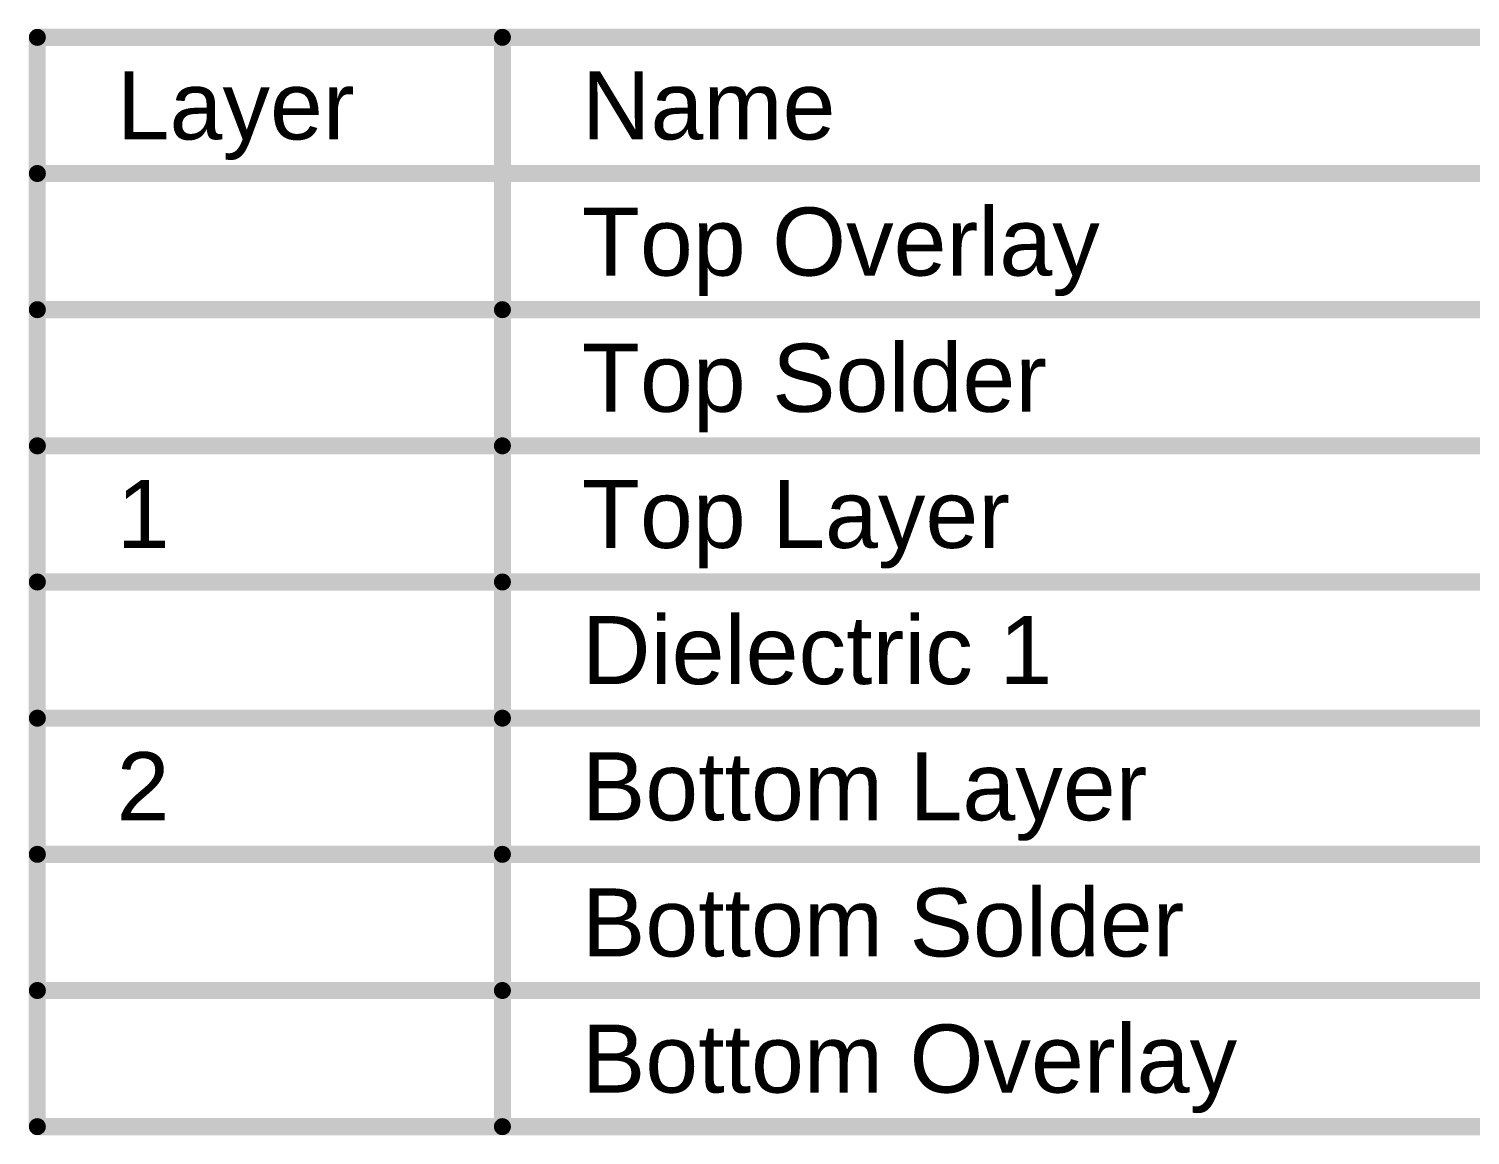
# Model space of a CAD drawing. Header units: inches. Extents: x -0.8 to 12, y -0.1 to 3.7.
# Drawn here: x 1.344 to 2.615, y 1.359 to 2.335 of the extents above; entities that cross this region are included whole.
import ezdxf

# ---------------------------------------------------------------- set-up
doc = ezdxf.new("R2010")
doc.units = ezdxf.units.IN
doc.header["$MEASUREMENT"] = 0
doc.layers.add('Fabrication', color=76, linetype='Continuous')
doc.styles.add('Arial', font='', dxfattribs={"height": 0.2})
doc.styles.get('Arial').set_extended_font_data('Arial')

msp = doc.modelspace()

# ---------------------------------------------------------------- linework, layer by layer
at = {"layer": 'Fabrication'}
for points in [[(1.3517, 1.367, 0.015, 0.015, 0), (1.3517, 2.327, 0.015, 0.015, 0)], [(1.3517, 2.327, 0.015, 0.015, 0), (5.8905, 2.327, 0.015, 0.015, 0)], [(1.7617, 1.367, 0.015, 0.015, 0), (1.7617, 2.327, 0.015, 0.015, 0)], [(1.3517, 2.207, 0.015, 0.015, 0), (5.8905, 2.207, 0.015, 0.015, 0)], [(1.3517, 2.087, 0.015, 0.015, 0), (1.7617, 2.087, 0.015, 0.015, 0)], [(1.7617, 2.087, 0.015, 0.015, 0), (2.6914, 2.087, 0.015, 0.015, 0)], [(1.3517, 1.967, 0.015, 0.015, 0), (1.7617, 1.967, 0.015, 0.015, 0)], [(1.7617, 1.967, 0.015, 0.015, 0), (2.6914, 1.967, 0.015, 0.015, 0)], [(1.3517, 1.847, 0.015, 0.015, 0), (1.7617, 1.847, 0.015, 0.015, 0)], [(1.7617, 1.847, 0.015, 0.015, 0), (2.6914, 1.847, 0.015, 0.015, 0)], [(1.3517, 1.727, 0.015, 0.015, 0), (1.7617, 1.727, 0.015, 0.015, 0)], [(1.7617, 1.727, 0.015, 0.015, 0), (2.6914, 1.727, 0.015, 0.015, 0)], [(1.3517, 1.607, 0.015, 0.015, 0), (1.7617, 1.607, 0.015, 0.015, 0)], [(1.7617, 1.607, 0.015, 0.015, 0), (2.6914, 1.607, 0.015, 0.015, 0)], [(1.3517, 1.487, 0.015, 0.015, 0), (1.7617, 1.487, 0.015, 0.015, 0)], [(1.7617, 1.487, 0.015, 0.015, 0), (2.6914, 1.487, 0.015, 0.015, 0)], [(1.3517, 1.367, 0.015, 0.015, 0), (1.7617, 1.367, 0.015, 0.015, 0)], [(1.7617, 1.367, 0.015, 0.015, 0), (2.6914, 1.367, 0.015, 0.015, 0)]]:
    msp.add_lwpolyline(points, format="xyseb", dxfattribs=at)
for points in [[(1.348, 2.327, 0.0075, 0.0075, 1), (1.3555, 2.327, 0.0075, 0.0075, 1)], [(1.348, 2.327, 0.0075, 0.0075, 1), (1.3555, 2.327, 0.0075, 0.0075, 1)], [(1.7579, 2.327, 0.0075, 0.0075, 1), (1.7654, 2.327, 0.0075, 0.0075, 1)], [(1.348, 2.207, 0.0075, 0.0075, 1), (1.3555, 2.207, 0.0075, 0.0075, 1)], [(1.348, 2.087, 0.0075, 0.0075, 1), (1.3555, 2.087, 0.0075, 0.0075, 1)], [(1.7579, 2.087, 0.0075, 0.0075, 1), (1.7654, 2.087, 0.0075, 0.0075, 1)], [(1.7579, 2.087, 0.0075, 0.0075, 1), (1.7654, 2.087, 0.0075, 0.0075, 1)], [(1.348, 1.967, 0.0075, 0.0075, 1), (1.3555, 1.967, 0.0075, 0.0075, 1)], [(1.7579, 1.967, 0.0075, 0.0075, 1), (1.7654, 1.967, 0.0075, 0.0075, 1)], [(1.7579, 1.967, 0.0075, 0.0075, 1), (1.7654, 1.967, 0.0075, 0.0075, 1)], [(1.348, 1.847, 0.0075, 0.0075, 1), (1.3555, 1.847, 0.0075, 0.0075, 1)], [(1.7579, 1.847, 0.0075, 0.0075, 1), (1.7654, 1.847, 0.0075, 0.0075, 1)], [(1.7579, 1.847, 0.0075, 0.0075, 1), (1.7654, 1.847, 0.0075, 0.0075, 1)], [(1.348, 1.727, 0.0075, 0.0075, 1), (1.3555, 1.727, 0.0075, 0.0075, 1)], [(1.7579, 1.727, 0.0075, 0.0075, 1), (1.7654, 1.727, 0.0075, 0.0075, 1)], [(1.7579, 1.727, 0.0075, 0.0075, 1), (1.7654, 1.727, 0.0075, 0.0075, 1)], [(1.348, 1.607, 0.0075, 0.0075, 1), (1.3555, 1.607, 0.0075, 0.0075, 1)], [(1.7579, 1.607, 0.0075, 0.0075, 1), (1.7654, 1.607, 0.0075, 0.0075, 1)], [(1.7579, 1.607, 0.0075, 0.0075, 1), (1.7654, 1.607, 0.0075, 0.0075, 1)], [(1.348, 1.487, 0.0075, 0.0075, 1), (1.3555, 1.487, 0.0075, 0.0075, 1)], [(1.7579, 1.487, 0.0075, 0.0075, 1), (1.7654, 1.487, 0.0075, 0.0075, 1)], [(1.7579, 1.487, 0.0075, 0.0075, 1), (1.7654, 1.487, 0.0075, 0.0075, 1)], [(1.348, 1.367, 0.0075, 0.0075, 1), (1.3555, 1.367, 0.0075, 0.0075, 1)], [(1.348, 1.367, 0.0075, 0.0075, 1), (1.3555, 1.367, 0.0075, 0.0075, 1)], [(1.7579, 1.367, 0.0075, 0.0075, 1), (1.7654, 1.367, 0.0075, 0.0075, 1)], [(1.7579, 1.367, 0.0075, 0.0075, 1), (1.7654, 1.367, 0.0075, 0.0075, 1)], [(1.7579, 1.367, 0.0075, 0.0075, 1), (1.7654, 1.367, 0.0075, 0.0075, 1)]]:
    msp.add_lwpolyline(points, format="xyseb", close=True, dxfattribs=at)

# ---------------------------------------------------------------- texts
at = {"layer": 'Fabrication', "style": 'Arial'}
for s, p in [('Layer', (1.4217, 2.237)), ('Name', (1.8317, 2.237)), ('Top Overlay', (1.8317, 2.117)), ('Top Solder', (1.8317, 1.997)), ('1', (1.4217, 1.877)), ('Top Layer', (1.8317, 1.877)), ('Dielectric 1', (1.8317, 1.757)), ('2', (1.4217, 1.637)), ('Bottom Layer', (1.8317, 1.637)), ('Bottom Solder', (1.8317, 1.517)), ('Bottom Overlay', (1.8317, 1.397))]:
    msp.add_text(s, height=0.06, dxfattribs=at).set_placement(p)

doc.saveas('drawing.dxf')
